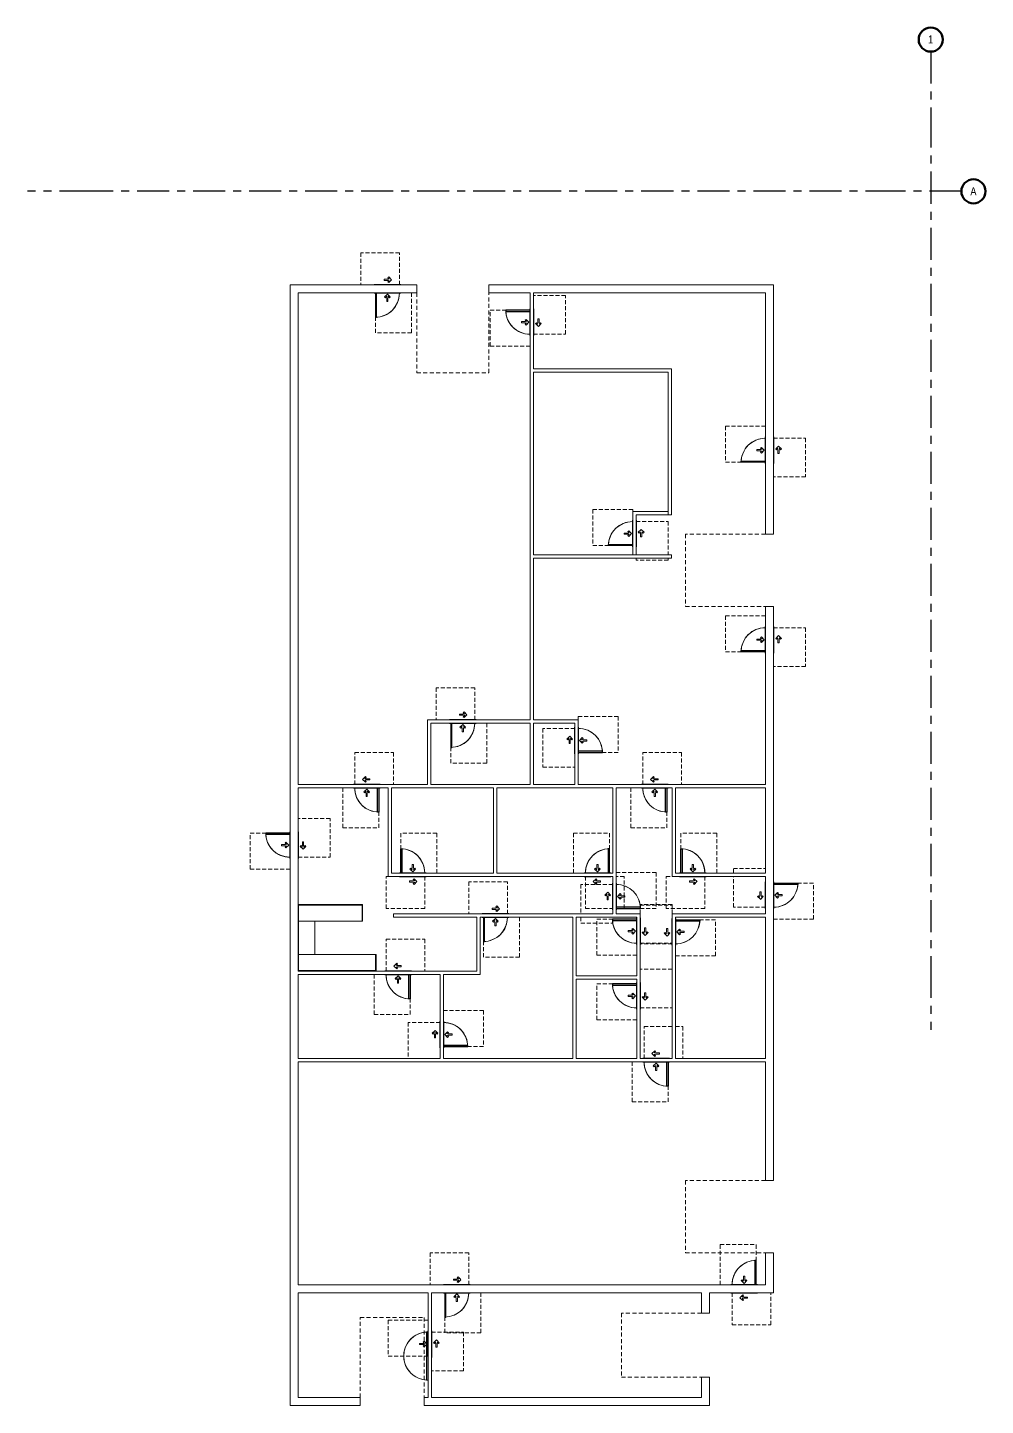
# Model space of a CAD drawing. Header units: inches. Extents: x -48 to 1388, y -568 to 1497.
import ezdxf

# ---------------------------------------------------------------- set-up
doc = ezdxf.new("R2010")
doc.units = ezdxf.units.IN
doc.header["$MEASUREMENT"] = 0
for name, pattern in [('ADA Clearance', [9, 6, -3]), ('Grid Line', [84, 48, -12, 12, -12]), ('Overhead', [9.75, 6, -3.75])]:
    doc.linetypes.add(name, pattern=pattern)
for name, color, linetype, lineweight in [('A-DOOR', 31, 'Continuous', 15), ('A-DOOR-FRAM', 31, 'Continuous', 9), ('A-WALL', 113, 'Continuous', 15), ('I-WALL', 2, 'Continuous', 15), ('Q-CASE', 31, 'Continuous', 9), ('S-GRID', 1, 'Continuous', 9), ('S-GRID-IDEN', 1, 'Continuous', 50)]:
    doc.layers.add(name, color=color, linetype=linetype, lineweight=lineweight)
doc.styles.add('Arial Narrow', font='ARIALN.TTF', dxfattribs={"height": 12})

# ---------------------------------------------------------------- blocks, each defined once
blk = doc.blocks.new('Door-Single_CE_ - HM Door-2_ HM Frame-5136206-ROOF')
at = {"layer": 'A-DOOR', "linetype": 'ADA Clearance', "lineweight": 9}
for p, q in [((-18, 54), (40, 54)), ((-18, 6), (-18, 54)), ((40, 54), (40, 6)), ((-2, 17.8), (-6.3, 13.5)), ((-2, 9.3), (-6.3, 13.5)), ((-0.8, 16.5), (-2.9, 14.4)), ((4.8, 14.4), (-2.9, 14.4)), ((4.8, 12.7), (-2.9, 12.7)), ((-0.8, 10.5), (-2.9, 12.7)), ((-0.8, 16.5), (-2, 17.8)), ((-0.8, 10.5), (-2, 9.3)), ((4.8, 14.4), (4.8, 12.7)), ((-36, -6), (-36, -66)), ((-4.3, -12.1), (0, -7.9)), ((-3, -13.4), (-4.3, -12.1)), ((-3, -13.4), (-0.9, -11.2)), ((-0.9, -19), (-0.9, -11.2)), ((0.9, -19), (-0.9, -19)), ((4.2, -12.1), (0, -7.9)), ((0.9, -19), (0.9, -11.2)), ((3, -13.4), (0.9, -11.2)), ((3, -13.4), (4.2, -12.1)), ((18, -66), (18, -6)), ((-36, -66), (18, -66))]:
    blk.add_line(p, q, dxfattribs=at)
at = {"layer": 'A-DOOR'}
for p, q in [((16.2, -42.5), (16.2, -6.5)), ((16.2, -6.5), (18, -6.5)), ((18, -6.5), (18, -42.5)), ((18, -42.5), (16.2, -42.5))]:
    blk.add_line(p, q, dxfattribs=at)
at = {"layer": 'A-DOOR', "lineweight": 25}
for p, q in [((16.2, -42.5), (16.2, -6.5)), ((18, -6.5), (16.2, -6.5)), ((18, -6.5), (18, -42.5)), ((18, -42.5), (16.2, -42.5))]:
    blk.add_line(p, q, dxfattribs=at)
at = {"layer": 'A-DOOR', "lineweight": 9}
for start in [179.5, 179.5, 179.5, 180.0012]:
    blk.add_arc((18, -6.5), 36, start, 270, dxfattribs=at)
at = {"layer": 'A-DOOR-FRAM'}
for p, q in [((-20, 6.5), (20, 6.5)), ((-20, 6), (-20, 6.5)), ((20, 6.5), (20, 6)), ((-20, -6.5), (-20, -6)), ((20, -6.5), (-20, -6.5)), ((20, -6), (20, -6.5))]:
    blk.add_line(p, q, dxfattribs=at)
blk = doc.blocks.new('Door-Single_CE_ - HM Door-2_ HM Frame-V1-ROOF')
at = {"layer": 'A-DOOR', "linetype": 'ADA Clearance', "lineweight": 9}
for p, q in [((-18, 54), (28, 54)), ((-18, 6), (-18, 54)), ((33, 54), (40, 54)), ((40, 54), (40, 6)), ((-2, 17.8), (-6.3, 13.5)), ((-2, 9.3), (-6.3, 13.5)), ((-0.8, 16.5), (-2.9, 14.4)), ((4.8, 14.4), (-2.9, 14.4)), ((4.8, 12.7), (-2.9, 12.7)), ((-0.8, 10.5), (-2.9, 12.7)), ((-0.8, 16.5), (-2, 17.8)), ((-0.8, 10.5), (-2, 9.3)), ((4.8, 14.4), (4.8, 12.7)), ((-36, -6), (-36, -66)), ((-4.3, -12.1), (0, -7.9)), ((-3, -13.4), (-4.3, -12.1)), ((-3, -13.4), (-0.9, -11.2)), ((-0.9, -19), (-0.9, -11.2)), ((0.9, -19), (-0.9, -19)), ((4.2, -12.1), (0, -7.9)), ((0.9, -19), (0.9, -11.2)), ((3, -13.4), (0.9, -11.2)), ((3, -13.4), (4.2, -12.1)), ((18, -66), (18, -6)), ((-36, -66), (18, -66))]:
    blk.add_line(p, q, dxfattribs=at)
at = {"layer": 'A-DOOR'}
for p, q in [((16.2, -42.5), (16.2, -6.5)), ((16.2, -6.5), (18, -6.5)), ((18, -6.5), (18, -42.5)), ((18, -42.5), (16.2, -42.5))]:
    blk.add_line(p, q, dxfattribs=at)
at = {"layer": 'A-DOOR', "lineweight": 25}
for p, q in [((16.2, -42.5), (16.2, -6.5)), ((18, -6.5), (16.2, -6.5)), ((18, -6.5), (18, -42.5)), ((18, -42.5), (16.2, -42.5))]:
    blk.add_line(p, q, dxfattribs=at)
at = {"layer": 'A-DOOR', "lineweight": 9}
for start in [179.5, 179.5, 179.5, 180.0012]:
    blk.add_arc((18, -6.5), 36, start, 270, dxfattribs=at)
at = {"layer": 'A-DOOR-FRAM'}
for p, q in [((-20, 6.5), (20, 6.5)), ((-20, 6), (-20, 6.5)), ((20, 6.5), (20, 6)), ((-20, -6.5), (-20, -6)), ((20, -6.5), (-20, -6.5)), ((20, -6), (20, -6.5))]:
    blk.add_line(p, q, dxfattribs=at)
blk = doc.blocks.new('Door-Single_CE_ - HM Door-2_ HM Frame-5136529-ROOF')
at = {"layer": 'A-DOOR', "linetype": 'ADA Clearance', "lineweight": 9}
for p, q in [((-18, 2.5), (-18, 50)), ((27, 50.5), (40, 50.5)), ((40, 50.5), (40, 2.5)), ((-2, 14.3), (-6.3, 10)), ((-2, 5.8), (-6.3, 10)), ((-0.8, 13), (-2.9, 10.9)), ((4.8, 10.9), (-2.9, 10.9)), ((4.8, 9.2), (-2.9, 9.2)), ((-0.8, 7), (-2.9, 9.2)), ((-0.8, 13), (-2, 14.3)), ((-0.8, 7), (-2, 5.8)), ((4.8, 10.9), (4.8, 9.2)), ((40, 2.5), (27, 2.5)), ((-36, -2.5), (-36, -62.5)), ((-4.3, -8.6), (0, -4.4)), ((-3, -9.9), (-4.3, -8.6)), ((-3, -9.9), (-0.9, -7.7)), ((-0.9, -15.5), (-0.9, -7.7)), ((0.9, -15.5), (-0.9, -15.5)), ((4.2, -8.6), (0, -4.4)), ((0.9, -15.5), (0.9, -7.7)), ((3, -9.9), (0.9, -7.7)), ((3, -9.9), (4.2, -8.6)), ((18, -62.5), (18, -2.5)), ((-36, -62.5), (18, -62.5))]:
    blk.add_line(p, q, dxfattribs=at)
at = {"layer": 'A-DOOR'}
for p, q in [((16.2, -39), (16.2, -3)), ((16.2, -3), (18, -3)), ((18, -3), (18, -39)), ((18, -39), (16.2, -39))]:
    blk.add_line(p, q, dxfattribs=at)
at = {"layer": 'A-DOOR', "lineweight": 25}
for p, q in [((16.2, -39), (16.2, -3)), ((18, -3), (16.2, -3)), ((18, -3), (18, -39)), ((18, -39), (16.2, -39))]:
    blk.add_line(p, q, dxfattribs=at)
at = {"layer": 'A-DOOR', "lineweight": 9}
for start in [179.5, 179.5, 179.5, 180.0012]:
    blk.add_arc((18, -3), 36, start, 270, dxfattribs=at)
at = {"layer": 'A-DOOR-FRAM'}
for p, q in [((-20, 3), (20, 3)), ((-20, 2.5), (-20, 3)), ((20, 3), (20, 2.5)), ((-20, -3), (-20, -2.5)), ((20, -3), (-20, -3)), ((20, -2.5), (20, -3))]:
    blk.add_line(p, q, dxfattribs=at)
blk = doc.blocks.new('Door-Single_CE_ - HM Door-2_ HM Frame-V2-ROOF')
at = {"layer": 'A-DOOR', "linetype": 'ADA Clearance', "lineweight": 9}
for p, q in [((-18, 50.5), (40, 50.5)), ((-18, 2.5), (-18, 50.5)), ((40, 50.5), (40, 2.5)), ((-2, 14.3), (-6.3, 10)), ((-2, 5.8), (-6.3, 10)), ((-0.8, 13), (-2.9, 10.9)), ((4.8, 10.9), (-2.9, 10.9)), ((4.8, 9.2), (-2.9, 9.2)), ((-0.8, 7), (-2.9, 9.2)), ((-0.8, 13), (-2, 14.3)), ((-0.8, 7), (-2, 5.8)), ((4.8, 10.9), (4.8, 9.2)), ((40, 2.5), (31, 2.5)), ((-36, -2.5), (-36, -62.5)), ((-4.3, -8.6), (0, -4.4)), ((-3, -9.9), (-4.3, -8.6)), ((-3, -9.9), (-0.9, -7.7)), ((-0.9, -15.5), (-0.9, -7.7)), ((0.9, -15.5), (-0.9, -15.5)), ((4.2, -8.6), (0, -4.4)), ((0.9, -15.5), (0.9, -7.7)), ((3, -9.9), (0.9, -7.7)), ((3, -9.9), (4.2, -8.6)), ((18, -62.5), (18, -2.5)), ((-36, -62.5), (18, -62.5))]:
    blk.add_line(p, q, dxfattribs=at)
at = {"layer": 'A-DOOR'}
for p, q in [((16.2, -39), (16.2, -3)), ((16.2, -3), (18, -3)), ((18, -3), (18, -39)), ((18, -39), (16.2, -39))]:
    blk.add_line(p, q, dxfattribs=at)
at = {"layer": 'A-DOOR', "lineweight": 25}
for p, q in [((16.2, -39), (16.2, -3)), ((18, -3), (16.2, -3)), ((18, -3), (18, -39)), ((18, -39), (16.2, -39))]:
    blk.add_line(p, q, dxfattribs=at)
at = {"layer": 'A-DOOR', "lineweight": 9}
for start in [179.5, 179.5, 179.5, 180.0012]:
    blk.add_arc((18, -3), 36, start, 270, dxfattribs=at)
at = {"layer": 'A-DOOR-FRAM'}
for p, q in [((-20, 3), (20, 3)), ((-20, 2.5), (-20, 3)), ((20, 3), (20, 2.5)), ((-20, -3), (-20, -2.5)), ((20, -3), (-20, -3)), ((20, -2.5), (20, -3))]:
    blk.add_line(p, q, dxfattribs=at)
blk = doc.blocks.new('Door-Single_CE_ - HM Door-2_ HM Frame-V3-ROOF')
at = {"layer": 'A-DOOR', "linetype": 'ADA Clearance', "lineweight": 9}
for p, q in [((-18, 50.5), (40, 50.5)), ((-18, 2.5), (-18, 50.5)), ((40, 50.5), (40, 2.5)), ((-2, 14.3), (-6.3, 10)), ((-2, 5.8), (-6.3, 10)), ((-0.8, 13), (-2.9, 10.9)), ((4.8, 10.9), (-2.9, 10.9)), ((4.8, 9.2), (-2.9, 9.2)), ((-0.8, 7), (-2.9, 9.2)), ((-0.8, 13), (-2, 14.3)), ((-0.8, 7), (-2, 5.8)), ((4.8, 10.9), (4.8, 9.2)), ((-36, -2.5), (-36, -62.5)), ((-4.3, -8.6), (0, -4.4)), ((-3, -9.9), (-4.3, -8.6)), ((-3, -9.9), (-0.9, -7.7)), ((-0.9, -15.5), (-0.9, -7.7)), ((0.9, -15.5), (-0.9, -15.5)), ((4.2, -8.6), (0, -4.4)), ((0.9, -15.5), (0.9, -7.7)), ((3, -9.9), (0.9, -7.7)), ((3, -9.9), (4.2, -8.6)), ((18, -62.5), (18, -2.5)), ((-36, -62.5), (18, -62.5))]:
    blk.add_line(p, q, dxfattribs=at)
at = {"layer": 'A-DOOR'}
for p, q in [((16.2, -39), (16.2, -3)), ((16.2, -3), (18, -3)), ((18, -3), (18, -39)), ((18, -39), (16.2, -39))]:
    blk.add_line(p, q, dxfattribs=at)
at = {"layer": 'A-DOOR', "lineweight": 25}
for p, q in [((16.2, -39), (16.2, -3)), ((18, -3), (16.2, -3)), ((18, -3), (18, -39)), ((18, -39), (16.2, -39))]:
    blk.add_line(p, q, dxfattribs=at)
at = {"layer": 'A-DOOR', "lineweight": 9}
for start in [179.5, 179.5, 179.5, 180.0012]:
    blk.add_arc((18, -3), 36, start, 270, dxfattribs=at)
at = {"layer": 'A-DOOR-FRAM'}
for p, q in [((-20, 3), (20, 3)), ((-20, 2.5), (-20, 3)), ((20, 3), (20, 2.5)), ((-20, -3), (-20, -2.5)), ((20, -3), (-20, -3)), ((20, -2.5), (20, -3))]:
    blk.add_line(p, q, dxfattribs=at)
blk = doc.blocks.new('Door-Single_CE_ - HM Door-2_ HM Frame-5136712-ROOF')
at = {"layer": 'A-DOOR', "linetype": 'ADA Clearance', "lineweight": 9}
for p, q in [((-36, 62.5), (18, 62.5)), ((-36, 2.5), (-36, 62.5)), ((18, 62.5), (18, 2.5)), ((-3, 9.9), (-4.3, 8.6)), ((-4.3, 8.6), (0, 4.4)), ((-3, 9.9), (-0.9, 7.7)), ((-0.9, 15.5), (-0.9, 7.7)), ((0.9, 15.5), (-0.9, 15.5)), ((4.2, 8.6), (0, 4.4)), ((0.9, 15.5), (0.9, 7.7)), ((3, 9.9), (0.9, 7.7)), ((3, 9.9), (4.2, 8.6)), ((-18, -2.5), (-18, -50.5)), ((-2, -5.8), (-6.3, -10)), ((-2, -14.3), (-6.3, -10)), ((-0.8, -7), (-2.9, -9.2)), ((4.8, -9.2), (-2.9, -9.2)), ((4.8, -10.9), (-2.9, -10.9)), ((-0.8, -13), (-2.9, -10.9)), ((-0.8, -7), (-2, -5.8)), ((-0.8, -13), (-2, -14.3)), ((4.8, -10.9), (4.8, -9.2)), ((40, -2.5), (28, -2.5)), ((40, -50.5), (40, -2.5)), ((-18, -50.5), (22.5, -50.5)), ((28.5, -50.5), (40, -50.5))]:
    blk.add_line(p, q, dxfattribs=at)
at = {"layer": 'A-DOOR'}
for p, q in [((18, 39), (16.2, 39)), ((16.2, 39), (16.2, 3)), ((18, 3), (18, 39)), ((16.2, 3), (18, 3))]:
    blk.add_line(p, q, dxfattribs=at)
at = {"layer": 'A-DOOR', "lineweight": 25}
for p, q in [((18, 39), (16.2, 39)), ((16.2, 39), (16.2, 3)), ((18, 3), (18, 39)), ((18, 3), (16.2, 3))]:
    blk.add_line(p, q, dxfattribs=at)
at = {"layer": 'A-DOOR', "lineweight": 9}
for end in [179.9988, 180.5, 180.5, 180.5]:
    blk.add_arc((18, 3), 36, 90, end, dxfattribs=at)
at = {"layer": 'A-DOOR-FRAM'}
for p, q in [((-20, 3), (20, 3)), ((-20, 2.5), (-20, 3)), ((20, 3), (20, 2.5)), ((-20, -3), (-20, -2.5)), ((20, -3), (-20, -3)), ((20, -2.5), (20, -3))]:
    blk.add_line(p, q, dxfattribs=at)
blk = doc.blocks.new('Door-Single_CE_ - HM Door-2_ HM Frame-V4-ROOF')
at = {"layer": 'A-DOOR', "linetype": 'ADA Clearance', "lineweight": 9}
for p, q in [((-36, 62.5), (18, 62.5)), ((-36, 2.5), (-36, 62.5)), ((18, 62.5), (18, 2.5)), ((-3, 9.9), (-4.3, 8.6)), ((-4.3, 8.6), (0, 4.4)), ((-3, 9.9), (-0.9, 7.7)), ((-0.9, 15.5), (-0.9, 7.7)), ((0.9, 15.5), (-0.9, 15.5)), ((4.2, 8.6), (0, 4.4)), ((0.9, 15.5), (0.9, 7.7)), ((3, 9.9), (0.9, 7.7)), ((3, 9.9), (4.2, 8.6)), ((-18, -2.5), (-18, -50)), ((-2, -5.8), (-6.3, -10)), ((-2, -14.3), (-6.3, -10)), ((-0.8, -7), (-2.9, -9.2)), ((4.8, -9.2), (-2.9, -9.2)), ((4.8, -10.9), (-2.9, -10.9)), ((-0.8, -13), (-2.9, -10.9)), ((-0.8, -7), (-2, -5.8)), ((-0.8, -13), (-2, -14.3)), ((4.8, -10.9), (4.8, -9.2)), ((40, -2.5), (26, -2.5)), ((40, -50.5), (40, -2.5)), ((26, -50.5), (40, -50.5))]:
    blk.add_line(p, q, dxfattribs=at)
at = {"layer": 'A-DOOR'}
for p, q in [((18, 39), (16.2, 39)), ((16.2, 39), (16.2, 3)), ((18, 3), (18, 39)), ((16.2, 3), (18, 3))]:
    blk.add_line(p, q, dxfattribs=at)
at = {"layer": 'A-DOOR', "lineweight": 25}
for p, q in [((18, 39), (16.2, 39)), ((16.2, 39), (16.2, 3)), ((18, 3), (18, 39)), ((18, 3), (16.2, 3))]:
    blk.add_line(p, q, dxfattribs=at)
at = {"layer": 'A-DOOR', "lineweight": 9}
for end in [179.9988, 180.5, 180.5, 180.5]:
    blk.add_arc((18, 3), 36, 90, end, dxfattribs=at)
at = {"layer": 'A-DOOR-FRAM'}
for p, q in [((-20, 3), (20, 3)), ((-20, 2.5), (-20, 3)), ((20, 3), (20, 2.5)), ((-20, -3), (-20, -2.5)), ((20, -3), (-20, -3)), ((20, -2.5), (20, -3))]:
    blk.add_line(p, q, dxfattribs=at)
blk = doc.blocks.new('Door-Single_CE_ - HM Door-2_ HM Frame-V5-ROOF')
at = {"layer": 'A-DOOR', "linetype": 'ADA Clearance', "lineweight": 9}
for p, q in [((-36, 62.5), (18, 62.5)), ((-36, 2.5), (-36, 62.5)), ((18, 62.5), (18, 2.5)), ((-3, 9.9), (-4.3, 8.6)), ((-4.3, 8.6), (0, 4.4)), ((-3, 9.9), (-0.9, 7.7)), ((-0.9, 15.5), (-0.9, 7.7)), ((0.9, 15.5), (-0.9, 15.5)), ((4.2, 8.6), (0, 4.4)), ((0.9, 15.5), (0.9, 7.7)), ((3, 9.9), (0.9, 7.7)), ((3, 9.9), (4.2, 8.6)), ((-18, -2.5), (-18, -50.5)), ((-2, -5.8), (-6.3, -10)), ((-2, -14.3), (-6.3, -10)), ((-0.8, -7), (-2.9, -9.2)), ((4.8, -9.2), (-2.9, -9.2)), ((4.8, -10.9), (-2.9, -10.9)), ((-0.8, -13), (-2.9, -10.9)), ((-0.8, -7), (-2, -5.8)), ((-0.8, -13), (-2, -14.3)), ((4.8, -10.9), (4.8, -9.2)), ((40, -50.5), (40, -2.5))]:
    blk.add_line(p, q, dxfattribs=at)
at = {"layer": 'A-DOOR'}
for p, q in [((18, 39), (16.2, 39)), ((16.2, 39), (16.2, 3)), ((18, 3), (18, 39)), ((16.2, 3), (18, 3))]:
    blk.add_line(p, q, dxfattribs=at)
at = {"layer": 'A-DOOR', "lineweight": 25}
for p, q in [((18, 39), (16.2, 39)), ((16.2, 39), (16.2, 3)), ((18, 3), (18, 39)), ((18, 3), (16.2, 3))]:
    blk.add_line(p, q, dxfattribs=at)
at = {"layer": 'A-DOOR', "lineweight": 9}
for end in [179.9988, 180.5, 180.5, 180.5]:
    blk.add_arc((18, 3), 36, 90, end, dxfattribs=at)
at = {"layer": 'A-DOOR-FRAM'}
for p, q in [((-20, 3), (20, 3)), ((-20, 2.5), (-20, 3)), ((20, 3), (20, 2.5)), ((-20, -3), (-20, -2.5)), ((20, -3), (-20, -3)), ((20, -2.5), (20, -3))]:
    blk.add_line(p, q, dxfattribs=at)
blk = doc.blocks.new('Door-Single_CE_ - HM Door-2_ HM Frame-V6-ROOF')
at = {"layer": 'A-DOOR', "linetype": 'ADA Clearance', "lineweight": 9}
for p, q in [((-18, 50.5), (24, 50.5)), ((-18, 2.5), (-18, 50.5)), ((29, 50.5), (40, 50.5)), ((40, 50.5), (40, 2.5)), ((-2, 14.3), (-6.3, 10)), ((-2, 5.8), (-6.3, 10)), ((-0.8, 13), (-2.9, 10.9)), ((4.8, 10.9), (-2.9, 10.9)), ((4.8, 9.2), (-2.9, 9.2)), ((-0.8, 7), (-2.9, 9.2)), ((-0.8, 13), (-2, 14.3)), ((-0.8, 7), (-2, 5.8)), ((4.8, 10.9), (4.8, 9.2)), ((-36, -2.5), (-36, -62.5)), ((-4.3, -8.6), (0, -4.4)), ((-3, -9.9), (-4.3, -8.6)), ((-3, -9.9), (-0.9, -7.7)), ((-0.9, -15.5), (-0.9, -7.7)), ((0.9, -15.5), (-0.9, -15.5)), ((4.2, -8.6), (0, -4.4)), ((0.9, -15.5), (0.9, -7.7)), ((3, -9.9), (0.9, -7.7)), ((3, -9.9), (4.2, -8.6)), ((18, -62.5), (18, -2.5)), ((-36, -62.5), (18, -62.5))]:
    blk.add_line(p, q, dxfattribs=at)
at = {"layer": 'A-DOOR'}
for p, q in [((16.2, -39), (16.2, -3)), ((16.2, -3), (18, -3)), ((18, -3), (18, -39)), ((18, -39), (16.2, -39))]:
    blk.add_line(p, q, dxfattribs=at)
at = {"layer": 'A-DOOR', "lineweight": 25}
for p, q in [((16.2, -39), (16.2, -3)), ((18, -3), (16.2, -3)), ((18, -3), (18, -39)), ((18, -39), (16.2, -39))]:
    blk.add_line(p, q, dxfattribs=at)
at = {"layer": 'A-DOOR', "lineweight": 9}
for start in [179.5, 179.5, 179.5, 180.0012]:
    blk.add_arc((18, -3), 36, start, 270, dxfattribs=at)
at = {"layer": 'A-DOOR-FRAM'}
for p, q in [((-20, 3), (20, 3)), ((-20, 2.5), (-20, 3)), ((20, 3), (20, 2.5)), ((-20, -3), (-20, -2.5)), ((20, -3), (-20, -3)), ((20, -2.5), (20, -3))]:
    blk.add_line(p, q, dxfattribs=at)
blk = doc.blocks.new('Door-Single_CE_ - HM Door-2_ HM Frame-5137097-ROOF')
at = {"layer": 'A-DOOR', "linetype": 'ADA Clearance', "lineweight": 9}
for p, q in [((-36, 66), (18, 66)), ((-36, 6), (-36, 66)), ((18, 66), (18, 6)), ((-3, 13.4), (-4.3, 12.1)), ((-4.3, 12.1), (0, 7.9)), ((-3, 13.4), (-0.9, 11.2)), ((-0.9, 19), (-0.9, 11.2)), ((0.9, 19), (-0.9, 19)), ((4.2, 12.1), (0, 7.9)), ((0.9, 19), (0.9, 11.2)), ((3, 13.4), (0.9, 11.2)), ((3, 13.4), (4.2, 12.1)), ((-18, -6), (-18, -54)), ((-2, -9.3), (-6.3, -13.5)), ((-2, -17.8), (-6.3, -13.5)), ((-0.8, -10.5), (-2.9, -12.7)), ((4.8, -12.7), (-2.9, -12.7)), ((4.8, -14.4), (-2.9, -14.4)), ((-0.8, -16.5), (-2.9, -14.4)), ((-0.8, -10.5), (-2, -9.3)), ((-0.8, -16.5), (-2, -17.8)), ((4.8, -14.4), (4.8, -12.7)), ((40, -54), (40, -6)), ((-18, -54), (40, -54))]:
    blk.add_line(p, q, dxfattribs=at)
at = {"layer": 'A-DOOR'}
for p, q in [((18, 42.5), (16.2, 42.5)), ((16.2, 42.5), (16.2, 6.5)), ((18, 6.5), (18, 42.5)), ((16.2, 6.5), (18, 6.5))]:
    blk.add_line(p, q, dxfattribs=at)
at = {"layer": 'A-DOOR', "lineweight": 25}
for p, q in [((18, 42.5), (16.2, 42.5)), ((16.2, 42.5), (16.2, 6.5)), ((18, 6.5), (18, 42.5)), ((18, 6.5), (16.2, 6.5))]:
    blk.add_line(p, q, dxfattribs=at)
at = {"layer": 'A-DOOR', "lineweight": 9}
for end in [179.9988, 180.5, 180.5, 180.5]:
    blk.add_arc((18, 6.5), 36, 90, end, dxfattribs=at)
at = {"layer": 'A-DOOR-FRAM'}
for p, q in [((-20, 6.5), (20, 6.5)), ((-20, 6), (-20, 6.5)), ((20, 6.5), (20, 6)), ((-20, -6.5), (-20, -6)), ((20, -6.5), (-20, -6.5)), ((20, -6), (20, -6.5))]:
    blk.add_line(p, q, dxfattribs=at)
blk = doc.blocks.new('Door-Single_CE_ - HM Door-2_ HM Frame-V7-ROOF')
at = {"layer": 'A-DOOR', "linetype": 'ADA Clearance', "lineweight": 9}
for p, q in [((-36, 62.5), (18, 62.5)), ((-36, 2.5), (-36, 62.5)), ((18, 62.5), (18, 2.5)), ((-3, 9.9), (-4.3, 8.6)), ((-4.3, 8.6), (0, 4.4)), ((-3, 9.9), (-0.9, 7.7)), ((-0.9, 15.5), (-0.9, 7.7)), ((0.9, 15.5), (-0.9, 15.5)), ((4.2, 8.6), (0, 4.4)), ((0.9, 15.5), (0.9, 7.7)), ((3, 9.9), (0.9, 7.7)), ((3, 9.9), (4.2, 8.6)), ((-18, -2.5), (-18, -50.5)), ((-2, -5.8), (-6.3, -10)), ((-2, -14.3), (-6.3, -10)), ((-0.8, -7), (-2.9, -9.2)), ((4.8, -9.2), (-2.9, -9.2)), ((4.8, -10.9), (-2.9, -10.9)), ((-0.8, -13), (-2.9, -10.9)), ((-0.8, -7), (-2, -5.8)), ((-0.8, -13), (-2, -14.3)), ((4.8, -10.9), (4.8, -9.2)), ((-18, -50.5), (36, -50.5))]:
    blk.add_line(p, q, dxfattribs=at)
at = {"layer": 'A-DOOR'}
for p, q in [((18, 39), (16.2, 39)), ((16.2, 39), (16.2, 3)), ((18, 3), (18, 39)), ((16.2, 3), (18, 3))]:
    blk.add_line(p, q, dxfattribs=at)
at = {"layer": 'A-DOOR', "lineweight": 25}
for p, q in [((18, 39), (16.2, 39)), ((16.2, 39), (16.2, 3)), ((18, 3), (18, 39)), ((18, 3), (16.2, 3))]:
    blk.add_line(p, q, dxfattribs=at)
at = {"layer": 'A-DOOR', "lineweight": 9}
for end in [179.9988, 180.5, 180.5, 180.5]:
    blk.add_arc((18, 3), 36, 90, end, dxfattribs=at)
at = {"layer": 'A-DOOR-FRAM'}
for p, q in [((-20, 3), (20, 3)), ((-20, 2.5), (-20, 3)), ((20, 3), (20, 2.5)), ((-20, -3), (-20, -2.5)), ((20, -3), (-20, -3)), ((20, -2.5), (20, -3))]:
    blk.add_line(p, q, dxfattribs=at)
blk = doc.blocks.new('Door-Single_CE_ - HM Door-2_ HM Frame-V8-ROOF')
at = {"layer": 'A-DOOR', "linetype": 'ADA Clearance', "lineweight": 9}
for p, q in [((-36, 62.5), (18, 62.5)), ((-36, 2.5), (-36, 62.5)), ((18, 62.5), (18, 2.5)), ((-3, 9.9), (-4.3, 8.6)), ((-4.3, 8.6), (0, 4.4)), ((-3, 9.9), (-0.9, 7.7)), ((-0.9, 15.5), (-0.9, 7.7)), ((0.9, 15.5), (-0.9, 15.5)), ((4.2, 8.6), (0, 4.4)), ((0.9, 15.5), (0.9, 7.7)), ((3, 9.9), (0.9, 7.7)), ((3, 9.9), (4.2, 8.6)), ((-18, -2.5), (-18, -50.5)), ((-2, -5.8), (-6.3, -10)), ((-2, -14.3), (-6.3, -10)), ((-0.8, -7), (-2.9, -9.2)), ((4.8, -9.2), (-2.9, -9.2)), ((4.8, -10.9), (-2.9, -10.9)), ((-0.8, -13), (-2.9, -10.9)), ((-0.8, -7), (-2, -5.8)), ((-0.8, -13), (-2, -14.3)), ((4.8, -10.9), (4.8, -9.2)), ((40, -50.5), (40, -2.5)), ((-18, -50.5), (40, -50.5))]:
    blk.add_line(p, q, dxfattribs=at)
at = {"layer": 'A-DOOR'}
for p, q in [((18, 39), (16.2, 39)), ((16.2, 39), (16.2, 3)), ((18, 3), (18, 39)), ((16.2, 3), (18, 3))]:
    blk.add_line(p, q, dxfattribs=at)
at = {"layer": 'A-DOOR', "lineweight": 25}
for p, q in [((18, 39), (16.2, 39)), ((16.2, 39), (16.2, 3)), ((18, 3), (18, 39)), ((18, 3), (16.2, 3))]:
    blk.add_line(p, q, dxfattribs=at)
at = {"layer": 'A-DOOR', "lineweight": 9}
for end in [179.9988, 180.5, 180.5, 180.5]:
    blk.add_arc((18, 3), 36, 90, end, dxfattribs=at)
at = {"layer": 'A-DOOR-FRAM'}
for p, q in [((-20, 3), (20, 3)), ((-20, 2.5), (-20, 3)), ((20, 3), (20, 2.5)), ((-20, -3), (-20, -2.5)), ((20, -3), (-20, -3)), ((20, -2.5), (20, -3))]:
    blk.add_line(p, q, dxfattribs=at)
blk = doc.blocks.new('Door-Single_CE_ - HM Door-2_ HM Frame-V9-ROOF')
at = {"layer": 'A-DOOR', "linetype": 'ADA Clearance', "lineweight": 9}
for p, q in [((-18, 50.5), (40, 50.5)), ((-18, 2.5), (-18, 50.5)), ((40, 50.5), (40, 2.5)), ((-2, 14.3), (-6.3, 10)), ((-2, 5.8), (-6.3, 10)), ((-0.8, 13), (-2.9, 10.9)), ((4.8, 10.9), (-2.9, 10.9)), ((4.8, 9.2), (-2.9, 9.2)), ((-0.8, 7), (-2.9, 9.2)), ((-0.8, 13), (-2, 14.3)), ((-0.8, 7), (-2, 5.8)), ((4.8, 10.9), (4.8, 9.2)), ((40, 2.5), (37, 2.5)), ((-36, -2.5), (-36, -62.5)), ((-4.3, -8.6), (0, -4.4)), ((-3, -9.9), (-4.3, -8.6)), ((-3, -9.9), (-0.9, -7.7)), ((-0.9, -15.5), (-0.9, -7.7)), ((0.9, -15.5), (-0.9, -15.5)), ((4.2, -8.6), (0, -4.4)), ((0.9, -15.5), (0.9, -7.7)), ((3, -9.9), (0.9, -7.7)), ((3, -9.9), (4.2, -8.6)), ((18, -62.5), (18, -2.5)), ((-36, -62.5), (18, -62.5))]:
    blk.add_line(p, q, dxfattribs=at)
at = {"layer": 'A-DOOR'}
for p, q in [((16.2, -39), (16.2, -3)), ((16.2, -3), (18, -3)), ((18, -3), (18, -39)), ((18, -39), (16.2, -39))]:
    blk.add_line(p, q, dxfattribs=at)
at = {"layer": 'A-DOOR', "lineweight": 25}
for p, q in [((16.2, -39), (16.2, -3)), ((18, -3), (16.2, -3)), ((18, -3), (18, -39)), ((18, -39), (16.2, -39))]:
    blk.add_line(p, q, dxfattribs=at)
at = {"layer": 'A-DOOR', "lineweight": 9}
for start in [179.5, 179.5, 179.5, 180.0012]:
    blk.add_arc((18, -3), 36, start, 270, dxfattribs=at)
at = {"layer": 'A-DOOR-FRAM'}
for p, q in [((-20, 3), (20, 3)), ((-20, 2.5), (-20, 3)), ((20, 3), (20, 2.5)), ((-20, -3), (-20, -2.5)), ((20, -3), (-20, -3)), ((20, -2.5), (20, -3))]:
    blk.add_line(p, q, dxfattribs=at)
blk = doc.blocks.new('Door-Single_CE_ - HM Door-2_ HM Frame-V10-ROOF')
at = {"layer": 'A-DOOR', "linetype": 'ADA Clearance', "lineweight": 9}
for p, q in [((-36, 62.5), (18, 62.5)), ((-36, 2.5), (-36, 62.5)), ((18, 62.5), (18, 2.5)), ((-31, 2.5), (-36, 2.5)), ((-3, 9.9), (-4.3, 8.6)), ((-4.3, 8.6), (0, 4.4)), ((-3, 9.9), (-0.9, 7.7)), ((-0.9, 15.5), (-0.9, 7.7)), ((0.9, 15.5), (-0.9, 15.5)), ((4.2, 8.6), (0, 4.4)), ((0.9, 15.5), (0.9, 7.7)), ((3, 9.9), (0.9, 7.7)), ((3, 9.9), (4.2, 8.6)), ((-18, -2.5), (-18, -50.5)), ((-2, -5.8), (-6.3, -10)), ((-2, -14.3), (-6.3, -10)), ((-0.8, -7), (-2.9, -9.2)), ((4.8, -9.2), (-2.9, -9.2)), ((4.8, -10.9), (-2.9, -10.9)), ((-0.8, -13), (-2.9, -10.9)), ((-0.8, -7), (-2, -5.8)), ((-0.8, -13), (-2, -14.3)), ((4.8, -10.9), (4.8, -9.2)), ((40, -50.5), (40, -2.5)), ((-18, -50.5), (40, -50.5))]:
    blk.add_line(p, q, dxfattribs=at)
at = {"layer": 'A-DOOR'}
for p, q in [((18, 39), (16.2, 39)), ((16.2, 39), (16.2, 3)), ((18, 3), (18, 39)), ((16.2, 3), (18, 3))]:
    blk.add_line(p, q, dxfattribs=at)
at = {"layer": 'A-DOOR', "lineweight": 25}
for p, q in [((18, 39), (16.2, 39)), ((16.2, 39), (16.2, 3)), ((18, 3), (18, 39)), ((18, 3), (16.2, 3))]:
    blk.add_line(p, q, dxfattribs=at)
at = {"layer": 'A-DOOR', "lineweight": 9}
for end in [179.9988, 180.5, 180.5, 180.5]:
    blk.add_arc((18, 3), 36, 90, end, dxfattribs=at)
at = {"layer": 'A-DOOR-FRAM'}
for p, q in [((-20, 3), (20, 3)), ((-20, 2.5), (-20, 3)), ((20, 3), (20, 2.5)), ((-20, -3), (-20, -2.5)), ((20, -3), (-20, -3)), ((20, -2.5), (20, -3))]:
    blk.add_line(p, q, dxfattribs=at)
blk = doc.blocks.new('Door-Single_CE_ - HM Door-2_ HM Frame-V11-ROOF')
at = {"layer": 'A-DOOR', "linetype": 'ADA Clearance', "lineweight": 9}
for p, q in [((-36, 62.5), (18, 62.5)), ((-36, 2.5), (-36, 62.5)), ((18, 62.5), (18, 2.5)), ((-3, 9.9), (-4.3, 8.6)), ((-4.3, 8.6), (0, 4.4)), ((-3, 9.9), (-0.9, 7.7)), ((-0.9, 15.5), (-0.9, 7.7)), ((0.9, 15.5), (-0.9, 15.5)), ((4.2, 8.6), (0, 4.4)), ((0.9, 15.5), (0.9, 7.7)), ((3, 9.9), (0.9, 7.7)), ((3, 9.9), (4.2, 8.6)), ((-18, -2.5), (-18, -50.5)), ((-2, -5.8), (-6.3, -10)), ((-2, -14.3), (-6.3, -10)), ((-0.8, -7), (-2.9, -9.2)), ((4.8, -9.2), (-2.9, -9.2)), ((4.8, -10.9), (-2.9, -10.9)), ((-0.8, -13), (-2.9, -10.9)), ((-0.8, -7), (-2, -5.8)), ((-0.8, -13), (-2, -14.3)), ((4.8, -10.9), (4.8, -9.2)), ((40, -2.5), (31, -2.5)), ((40, -50.5), (40, -2.5)), ((-18, -50.5), (26, -50.5)), ((31, -50.5), (40, -50.5))]:
    blk.add_line(p, q, dxfattribs=at)
at = {"layer": 'A-DOOR'}
for p, q in [((18, 39), (16.2, 39)), ((16.2, 39), (16.2, 3)), ((18, 3), (18, 39)), ((16.2, 3), (18, 3))]:
    blk.add_line(p, q, dxfattribs=at)
at = {"layer": 'A-DOOR', "lineweight": 25}
for p, q in [((18, 39), (16.2, 39)), ((16.2, 39), (16.2, 3)), ((18, 3), (18, 39)), ((18, 3), (16.2, 3))]:
    blk.add_line(p, q, dxfattribs=at)
at = {"layer": 'A-DOOR', "lineweight": 9}
for end in [179.9988, 180.5, 180.5, 180.5]:
    blk.add_arc((18, 3), 36, 90, end, dxfattribs=at)
at = {"layer": 'A-DOOR-FRAM'}
for p, q in [((-20, 3), (20, 3)), ((-20, 2.5), (-20, 3)), ((20, 3), (20, 2.5)), ((-20, -3), (-20, -2.5)), ((20, -3), (-20, -3)), ((20, -2.5), (20, -3))]:
    blk.add_line(p, q, dxfattribs=at)
blk = doc.blocks.new('Overhead-Sectional - 8_ x 10_-5141025-ROOF')
at = {"layer": 'A-DOOR', "linetype": 'Overhead'}
for p, q in [((-48, 126), (48, 126)), ((-48, 6), (-48, 126)), ((48, 126), (48, 6))]:
    blk.add_line(p, q, dxfattribs=at)
blk = doc.blocks.new('Overhead-Sectional - 9_-0_W x 10_-0_H-5141282-ROOF')
at = {"layer": 'A-DOOR', "linetype": 'Overhead'}
for p, q in [((-54, -6), (-54, -126)), ((54, -126), (54, -6)), ((-54, -126), (54, -126))]:
    blk.add_line(p, q, dxfattribs=at)
blk = doc.blocks.new('Overhead-Sectional - 8_ x 10_-5143657-ROOF')
at = {"layer": 'A-DOOR', "linetype": 'Overhead'}
for p, q in [((-48, -6), (-48, -126)), ((48, -126), (48, -6)), ((-48, -126), (48, -126))]:
    blk.add_line(p, q, dxfattribs=at)
blk = doc.blocks.new('Door-Single_CE_ - HM Door-2_ HM Frame-5144080-ROOF')
at = {"layer": 'A-DOOR', "linetype": 'ADA Clearance', "lineweight": 9}
for p, q in [((-18, 50.5), (40, 50.5)), ((-18, 2.5), (-18, 50.5)), ((40, 50.5), (40, 2.5)), ((-2, 14.3), (-6.3, 10)), ((-2, 5.8), (-6.3, 10)), ((-0.8, 13), (-2.9, 10.9)), ((4.8, 10.9), (-2.9, 10.9)), ((4.8, 9.2), (-2.9, 9.2)), ((-0.8, 7), (-2.9, 9.2)), ((-0.8, 13), (-2, 14.3)), ((-0.8, 7), (-2, 5.8)), ((4.8, 10.9), (4.8, 9.2)), ((-36, -2.5), (-36, -62.5)), ((-4.3, -8.6), (0, -4.4)), ((-3, -9.9), (-4.3, -8.6)), ((-3, -9.9), (-0.9, -7.7)), ((-0.9, -15.5), (-0.9, -7.7)), ((0.9, -15.5), (-0.9, -15.5)), ((4.2, -8.6), (0, -4.4)), ((0.9, -15.5), (0.9, -7.7)), ((3, -9.9), (0.9, -7.7)), ((3, -9.9), (4.2, -8.6)), ((18, -62.5), (18, -2.5)), ((-36, -62.5), (18, -62.5))]:
    blk.add_line(p, q, dxfattribs=at)
at = {"layer": 'A-DOOR', "lineweight": 25}
for p, q in [((-18, -3), (-18, -4.7)), ((18, -3), (-18, -3)), ((-18, -4.7), (18, -4.7)), ((18, -3), (18, -4.7))]:
    blk.add_line(p, q, dxfattribs=at)
at = {"layer": 'A-DOOR'}
for p, q in [((18, -3), (54, -3)), ((18, -4.7), (18, -3)), ((54, -4.7), (18, -4.7)), ((54, -3), (54, -4.7))]:
    blk.add_line(p, q, dxfattribs=at)
at = {"layer": 'A-DOOR', "lineweight": 9}
for start, end in [(179.5, 360), (179.5, 180), (179.5, 180), (180.0013, 360)]:
    blk.add_arc((18, -3), 36, start, end, dxfattribs=at)
at = {"layer": 'A-DOOR-FRAM'}
for p, q in [((-20, 3), (20, 3)), ((-20, 2.5), (-20, 3)), ((20, 3), (20, 2.5)), ((-20, -3), (-20, -2.5)), ((20, -3), (-20, -3)), ((20, -2.5), (20, -3))]:
    blk.add_line(p, q, dxfattribs=at)
blk = doc.blocks.new('Door-Single_CE_ - HM Door-2_ HM Frame-V12-ROOF')
at = {"layer": 'A-DOOR', "linetype": 'ADA Clearance', "lineweight": 9}
for p, q in [((-18, 50.5), (32, 50.5)), ((-18, 2.5), (-18, 50.5)), ((37, 50.5), (40, 50.5)), ((40, 50.5), (40, 2.5)), ((-2, 14.3), (-6.3, 10)), ((-2, 5.8), (-6.3, 10)), ((-0.8, 13), (-2.9, 10.9)), ((4.8, 10.9), (-2.9, 10.9)), ((4.8, 9.2), (-2.9, 9.2)), ((-0.8, 7), (-2.9, 9.2)), ((-0.8, 13), (-2, 14.3)), ((-0.8, 7), (-2, 5.8)), ((4.8, 10.9), (4.8, 9.2)), ((40, 2.5), (37, 2.5)), ((-33, -2.5), (-36, -2.5)), ((-36, -2.5), (-36, -62.5)), ((-4.3, -8.6), (0, -4.4)), ((-3, -9.9), (-4.3, -8.6)), ((-3, -9.9), (-0.9, -7.7)), ((-0.9, -15.5), (-0.9, -7.7)), ((0.9, -15.5), (-0.9, -15.5)), ((4.2, -8.6), (0, -4.4)), ((0.9, -15.5), (0.9, -7.7)), ((3, -9.9), (0.9, -7.7)), ((3, -9.9), (4.2, -8.6)), ((18, -62.5), (18, -2.5)), ((-36, -62.5), (18, -62.5))]:
    blk.add_line(p, q, dxfattribs=at)
at = {"layer": 'A-DOOR'}
for p, q in [((16.2, -39), (16.2, -3)), ((16.2, -3), (18, -3)), ((18, -3), (18, -39)), ((18, -39), (16.2, -39))]:
    blk.add_line(p, q, dxfattribs=at)
at = {"layer": 'A-DOOR', "lineweight": 25}
for p, q in [((16.2, -39), (16.2, -3)), ((18, -3), (16.2, -3)), ((18, -3), (18, -39)), ((18, -39), (16.2, -39))]:
    blk.add_line(p, q, dxfattribs=at)
at = {"layer": 'A-DOOR', "lineweight": 9}
for start in [179.5, 179.5, 179.5, 180.0012]:
    blk.add_arc((18, -3), 36, start, 270, dxfattribs=at)
at = {"layer": 'A-DOOR-FRAM'}
for p, q in [((-20, 3), (20, 3)), ((-20, 2.5), (-20, 3)), ((20, 3), (20, 2.5)), ((-20, -3), (-20, -2.5)), ((20, -3), (-20, -3)), ((20, -2.5), (20, -3))]:
    blk.add_line(p, q, dxfattribs=at)
blk = doc.blocks.new('Casework_Counter_PLAM_CE_ - 25_-5145937-ROOF')
at = {"layer": 'Q-CASE'}
for p, q in [((-95.3, 0), (-95.3, -25)), ((-95.3, -0.8), (-95.3, 0)), ((-45.3, -25), (-45.3, 0)), ((-45.3, 0), (-45.3, -0.8)), ((-95.3, -0.8), (-45.3, -0.8)), ((-95.3, -0.8), (-95.3, -25)), ((-45.3, -25), (-45.3, -0.8)), ((-95.3, -25), (-45.3, -25)), ((-95.3, -25), (-45.3, -25))]:
    blk.add_line(p, q, dxfattribs=at)
blk = doc.blocks.new('Casework_Counter_PLAM_CE_ - 25_-5145751-ROOF')
at = {"layer": 'Q-CASE'}
for p, q in [((1.7, 0), (-95.3, 0)), ((1.7, 0), (-95.3, 0)), ((1.7, -25), (1.7, 0)), ((1.7, 0), (1.7, -0.8)), ((-95.3, -0.8), (-94.5, -0.8)), ((-95.3, -0.8), (1.7, -0.8)), ((-94.5, -25), (-94.5, -0.8)), ((1, -0.8), (1.7, -0.8)), ((1, -0.8), (1, -25)), ((1.7, -25), (1.7, -0.8)), ((-95.3, -25), (1.7, -25)), ((-94.5, -25), (-95.3, -25)), ((-94.5, -25), (1, -25)), ((1.7, -25), (1, -25))]:
    blk.add_line(p, q, dxfattribs=at)
blk = doc.blocks.new('Casework_Counter_PLAM_CE_ - 25_-5145788-ROOF')
at = {"layer": 'Q-CASE'}
for p, q in [((-95.3, 0), (-95.3, -25)), ((-95.3, -0.8), (-95.3, 0)), ((-95.3, -0.8), (-94.5, -0.8)), ((-95.3, -0.8), (-95.3, -25)), ((-95.3, -0.8), (21.7, -0.8)), ((-94.5, -25), (-94.5, -0.8)), ((21, -0.8), (21.7, -0.8)), ((21, -0.8), (21, -25)), ((-95.3, -25), (21.7, -25)), ((-94.5, -25), (-95.3, -25)), ((-94.5, -25), (21, -25)), ((21.7, -25), (21, -25))]:
    blk.add_line(p, q, dxfattribs=at)
blk = doc.blocks.new('Grid - Grid Head-Circle_CE_-46466-ROOF')
at = {"layer": 'S-GRID-IDEN'}
blk.add_circle((0, 0), 0.188, dxfattribs=at)

msp = doc.modelspace()

# ---------------------------------------------------------------- linework, layer by layer
at = {"layer": 'A-WALL'}
for p, q in [((345.2, -568.3), (345.2, 1111.7)), ((345.2, 1111.7), (535.2, 1111.7)), ((357.2, 1099.7), (357.2, 362.7)), ((535.2, 1099.7), (357.2, 1099.7)), ((535.2, 1099.7), (535.2, 1111.7)), ((643.2, 1111.7), (1070.2, 1111.7)), ((643.2, 1111.7), (643.2, 1099.7)), ((705.2, 1099.7), (643.2, 1099.7)), ((1058.2, 1099.7), (710.2, 1099.7)), ((1058.2, 737.7), (1058.2, 1099.7)), ((1070.2, 1111.7), (1070.2, 737.7)), ((1058.2, 737.7), (1070.2, 737.7)), ((1058.2, 362.7), (1058.2, 629.7)), ((1070.2, 629.7), (1058.2, 629.7)), ((1070.2, 629.7), (1070.2, -231.3)), ((357.2, 357.7), (357.2, 82.7)), ((1058.2, 229.7), (1058.2, 357.7)), ((1058.2, 168.7), (1058.2, 224.7)), ((1058.2, -48.3), (1058.2, 163.7)), ((357.2, 77.7), (357.2, -48.3)), ((357.2, -53.3), (357.2, -387.3)), ((1058.2, -231.3), (1058.2, -53.3)), ((1058.2, -231.3), (1070.2, -231.3)), ((1058.2, -387.3), (1058.2, -339.3)), ((1070.2, -339.3), (1058.2, -339.3)), ((1070.2, -339.3), (1070.2, -399.3)), ((357.2, -387.3), (1058.2, -387.3)), ((552.2, -399.3), (357.2, -399.3)), ((357.2, -399.3), (357.2, -556.3)), ((962.2, -399.3), (557.2, -399.3)), ((962.2, -429.8), (962.2, -399.3)), ((1070.2, -399.3), (974.2, -399.3)), ((974.2, -399.3), (974.2, -429.8)), ((962.2, -429.8), (974.2, -429.8)), ((962.2, -556.3), (962.2, -525.8)), ((974.2, -525.8), (962.2, -525.8)), ((974.2, -525.8), (974.2, -568.3)), ((357.2, -556.3), (450.2, -556.3)), ((450.2, -568.3), (450.2, -556.3)), ((546.2, -556.3), (552.2, -556.3)), ((546.2, -556.3), (546.2, -568.3)), ((557.2, -556.3), (962.2, -556.3)), ((450.2, -568.3), (345.2, -568.3)), ((974.2, -568.3), (546.2, -568.3))]:
    msp.add_line(p, q, dxfattribs=at)
at = {"layer": 'I-WALL'}
for p, q in [((705.2, 459.7), (705.2, 1099.7)), ((710.2, 1099.7), (710.2, 985.7)), ((710.2, 985.7), (917.2, 985.7)), ((710.2, 980.7), (710.2, 706.7)), ((912.2, 980.7), (710.2, 980.7)), ((912.2, 766.7), (912.2, 980.7)), ((917.2, 985.7), (917.2, 766.7)), ((859.2, 771.7), (912.2, 771.7)), ((859.2, 706.7), (859.2, 771.7)), ((917.2, 766.7), (864.2, 766.7)), ((864.2, 766.7), (864.2, 706.7)), ((710.2, 706.7), (917.2, 706.7)), ((917.2, 701.7), (917.2, 706.7)), ((710.2, 701.7), (710.2, 459.7)), ((917.2, 701.7), (710.2, 701.7)), ((551.2, 459.7), (705.2, 459.7)), ((551.2, 362.7), (551.2, 459.7)), ((705.2, 454.7), (556.2, 454.7)), ((556.2, 454.7), (556.2, 362.7)), ((705.2, 362.7), (705.2, 454.7)), ((710.2, 459.7), (777.2, 459.7)), ((710.2, 454.7), (710.2, 362.7)), ((772.2, 454.7), (710.2, 454.7)), ((772.2, 362.7), (772.2, 454.7)), ((777.2, 459.7), (777.2, 362.7)), ((357.2, 362.7), (551.2, 362.7)), ((492.2, 357.7), (357.2, 357.7)), ((492.2, 224.7), (492.2, 357.7)), ((650.2, 357.7), (497.2, 357.7)), ((497.2, 357.7), (497.2, 229.7)), ((556.2, 362.7), (705.2, 362.7)), ((650.2, 229.7), (650.2, 357.7)), ((829.2, 357.7), (655.2, 357.7)), ((655.2, 357.7), (655.2, 229.7)), ((710.2, 362.7), (772.2, 362.7)), ((777.2, 362.7), (1058.2, 362.7)), ((829.2, 229.7), (829.2, 357.7)), ((918.2, 357.7), (834.2, 357.7)), ((834.2, 357.7), (834.2, 168.7)), ((918.2, 224.7), (918.2, 357.7)), ((1058.2, 357.7), (923.2, 357.7)), ((923.2, 357.7), (923.2, 229.7)), ((497.2, 229.7), (650.2, 229.7)), ((655.2, 229.7), (829.2, 229.7)), ((923.2, 229.7), (1058.2, 229.7)), ((829.2, 224.7), (492.2, 224.7)), ((829.2, 168.7), (829.2, 224.7)), ((1058.2, 224.7), (918.2, 224.7)), ((500.2, 168.7), (829.2, 168.7)), ((500.2, 163.7), (500.2, 168.7)), ((834.2, 168.7), (870.2, 168.7)), ((870.2, 168.7), (870.2, -48.3)), ((918.2, 168.7), (1058.2, 168.7)), ((918.2, -48.3), (918.2, 168.7)), ((625.2, 163.7), (500.2, 163.7)), ((625.2, 82.7), (625.2, 163.7)), ((630.2, 163.7), (630.2, 77.7)), ((769.2, 163.7), (630.2, 163.7)), ((769.2, -48.3), (769.2, 163.7)), ((774.2, 163.7), (774.2, 75.7)), ((865.2, 163.7), (774.2, 163.7)), ((865.2, 75.7), (865.2, 163.7)), ((1058.2, 163.7), (923.2, 163.7)), ((923.2, 163.7), (923.2, -48.3)), ((357.2, 82.7), (625.2, 82.7)), ((570.2, 77.7), (357.2, 77.7)), ((570.2, -48.3), (570.2, 77.7)), ((630.2, 77.7), (575.2, 77.7)), ((575.2, 77.7), (575.2, -48.3)), ((774.2, 75.7), (865.2, 75.7)), ((774.2, 70.7), (774.2, -48.3)), ((865.2, 70.7), (774.2, 70.7)), ((865.2, -48.3), (865.2, 70.7)), ((357.2, -48.3), (570.2, -48.3)), ((1058.2, -53.3), (357.2, -53.3)), ((575.2, -48.3), (769.2, -48.3)), ((774.2, -48.3), (865.2, -48.3)), ((870.2, -48.3), (918.2, -48.3)), ((923.2, -48.3), (1058.2, -48.3)), ((552.2, -556.3), (552.2, -399.3)), ((557.2, -399.3), (557.2, -556.3))]:
    msp.add_line(p, q, dxfattribs=at)
at = {"layer": 'S-GRID', "linetype": 'Grid Line', "lineweight": 25}
for p, q in [((1306, 1365.4), (1306, 91)), ((47.6, 1251.9), (-48.4, 1251.9)), ((1256, 1251.9), (47.6, 1251.9)), ((1352, 1251.9), (1256, 1251.9)), ((1306, 91), (1306, -5))]:
    msp.add_line(p, q, dxfattribs=at)

# ---------------------------------------------------------------- block references
at = {"layer": 'A-DOOR', "lineweight": 9}
for name, p, rotation in [('Door-Single_CE_ - HM Door-2_ HM Frame-5137097-ROOF', (491.2, 1105.7), 180), ('Door-Single_CE_ - HM Door-2_ HM Frame-V8-ROOF', (707.7, 1055.7), 89.99999999999991), ('Door-Single_CE_ - HM Door-2_ HM Frame-5136206-ROOF', (1064.2, 863.7), 269.9999999999999), ('Door-Single_CE_ - HM Door-2_ HM Frame-V12-ROOF', (861.7, 738.7), 269.9999999999999), ('Door-Single_CE_ - HM Door-2_ HM Frame-5136206-ROOF', (1064.2, 579.7), 269.9999999999999), ('Door-Single_CE_ - HM Door-2_ HM Frame-V8-ROOF', (604.2, 457.2), 180), ('Door-Single_CE_ - HM Door-2_ HM Frame-V10-ROOF', (774.7, 428.7), 269.9999999999999), ('Door-Single_CE_ - HM Door-2_ HM Frame-5137097-ROOF', (351.2, 271.7), 89.99999999999991), ('Door-Single_CE_ - HM Door-2_ HM Frame-V9-ROOF', (529.2, 227.2), 180), ('Door-Single_CE_ - HM Door-2_ HM Frame-V2-ROOF', (949.2, 227.2), 180), ('Door-Single_CE_ - HM Door-2_ HM Frame-V11-ROOF', (831.7, 194.7), 269.9999999999999), ('Door-Single_CE_ - HM Door-2_ HM Frame-V1-ROOF', (1064.2, 196.7), 89.99999999999991), ('Door-Single_CE_ - HM Door-2_ HM Frame-V8-ROOF', (653.2, 166.2), 180), ('Door-Single_CE_ - HM Door-2_ HM Frame-V4-ROOF', (867.7, 142.7), 89.99999999999991), ('Door-Single_CE_ - HM Door-2_ HM Frame-5136529-ROOF', (920.7, 141.7), 89.99999999999991), ('Door-Single_CE_ - HM Door-2_ HM Frame-V5-ROOF', (867.7, 45.7), 89.99999999999991), ('Door-Single_CE_ - HM Door-2_ HM Frame-V7-ROOF', (572.7, -12.3), 269.9999999999999), ('Door-Single_CE_ - HM Door-2_ HM Frame-5137097-ROOF', (595.2, -393.3), 180), ('Door-Single_CE_ - HM Door-2_ HM Frame-5144080-ROOF', (554.7, -476.3), 269.9999999999999)]:
    msp.add_blockref(name, p, dxfattribs=dict(at, rotation=rotation))
at = {"layer": 'A-DOOR'}
for name, p in [('Overhead-Sectional - 9_-0_W x 10_-0_H-5141282-ROOF', (589.2, 1105.7)), ('Overhead-Sectional - 8_ x 10_-5141025-ROOF', (498.2, -562.3))]:
    msp.add_blockref(name, p, dxfattribs=at)
at = {"layer": 'A-DOOR', "rotation": 269.9999999999999}
for name, p in [('Overhead-Sectional - 9_-0_W x 10_-0_H-5141282-ROOF', (1064.2, 683.7)), ('Overhead-Sectional - 9_-0_W x 10_-0_H-5141282-ROOF', (1064.2, -285.3)), ('Overhead-Sectional - 8_ x 10_-5143657-ROOF', (968.2, -477.8))]:
    msp.add_blockref(name, p, dxfattribs=at)
at = {"layer": 'A-DOOR', "lineweight": 9}
for name, p in [('Door-Single_CE_ - HM Door-2_ HM Frame-V3-ROOF', (460.2, 360.2)), ('Door-Single_CE_ - HM Door-2_ HM Frame-V3-ROOF', (892.2, 360.2)), ('Door-Single_CE_ - HM Door-2_ HM Frame-5136712-ROOF', (806.2, 227.2)), ('Door-Single_CE_ - HM Door-2_ HM Frame-V3-ROOF', (507.2, 80.2)), ('Door-Single_CE_ - HM Door-2_ HM Frame-V6-ROOF', (894.2, -50.8)), ('Door-Single_CE_ - HM Door-2_ HM Frame-5137097-ROOF', (1026.2, -393.3))]:
    msp.add_blockref(name, p, dxfattribs=at)
at = {"layer": 'Q-CASE'}
msp.add_blockref('Casework_Counter_PLAM_CE_ - 25_-5145751-ROOF', (452.4, 182.6), dxfattribs=at)
for name, p, rotation in [('Casework_Counter_PLAM_CE_ - 25_-5145937-ROOF', (357.2, 202.9), 89.99999999999991), ('Casework_Counter_PLAM_CE_ - 25_-5145788-ROOF', (378.9, 82.7), 180)]:
    msp.add_blockref(name, p, dxfattribs=dict(at, rotation=rotation))
at = {"layer": 'S-GRID-IDEN', "xscale": 95.99999999999994, "yscale": 95.99999999999994, "zscale": 95.99999999999994}
for p, rotation in [((1306, 1479.4), 180), ((1370, 1251.9), 90.00000000000011)]:
    msp.add_blockref('Grid - Grid Head-Circle_CE_-46466-ROOF', p, dxfattribs=dict(at, rotation=rotation))

# ---------------------------------------------------------------- next in the draw order: texts
at = {"layer": 'S-GRID-IDEN', "lineweight": 9, "char_height": 12, "attachment_point": 1, "style": 'Arial Narrow', "bg_fill": 3, "box_fill_scale": 1.25, "bg_fill_color": 9, "bg_fill_true_color": 13158600, "bg_fill_transparency": 0}
for s, insert, width in [('1', (1302, 1485.7), 9.393), ('A', (1365.4, 1258), 11.211)]:
    msp.add_mtext(s, dxfattribs=dict(at, insert=insert, width=width))

# ---------------------------------------------------------------- next in the draw order: linework, layer by layer
at = {"layer": 'S-GRID', "linetype": 'Grid Line', "lineweight": 25}
msp.add_line((1306, 1461.4), (1306, 1365.4), dxfattribs=at)

doc.saveas('drawing.dxf')
